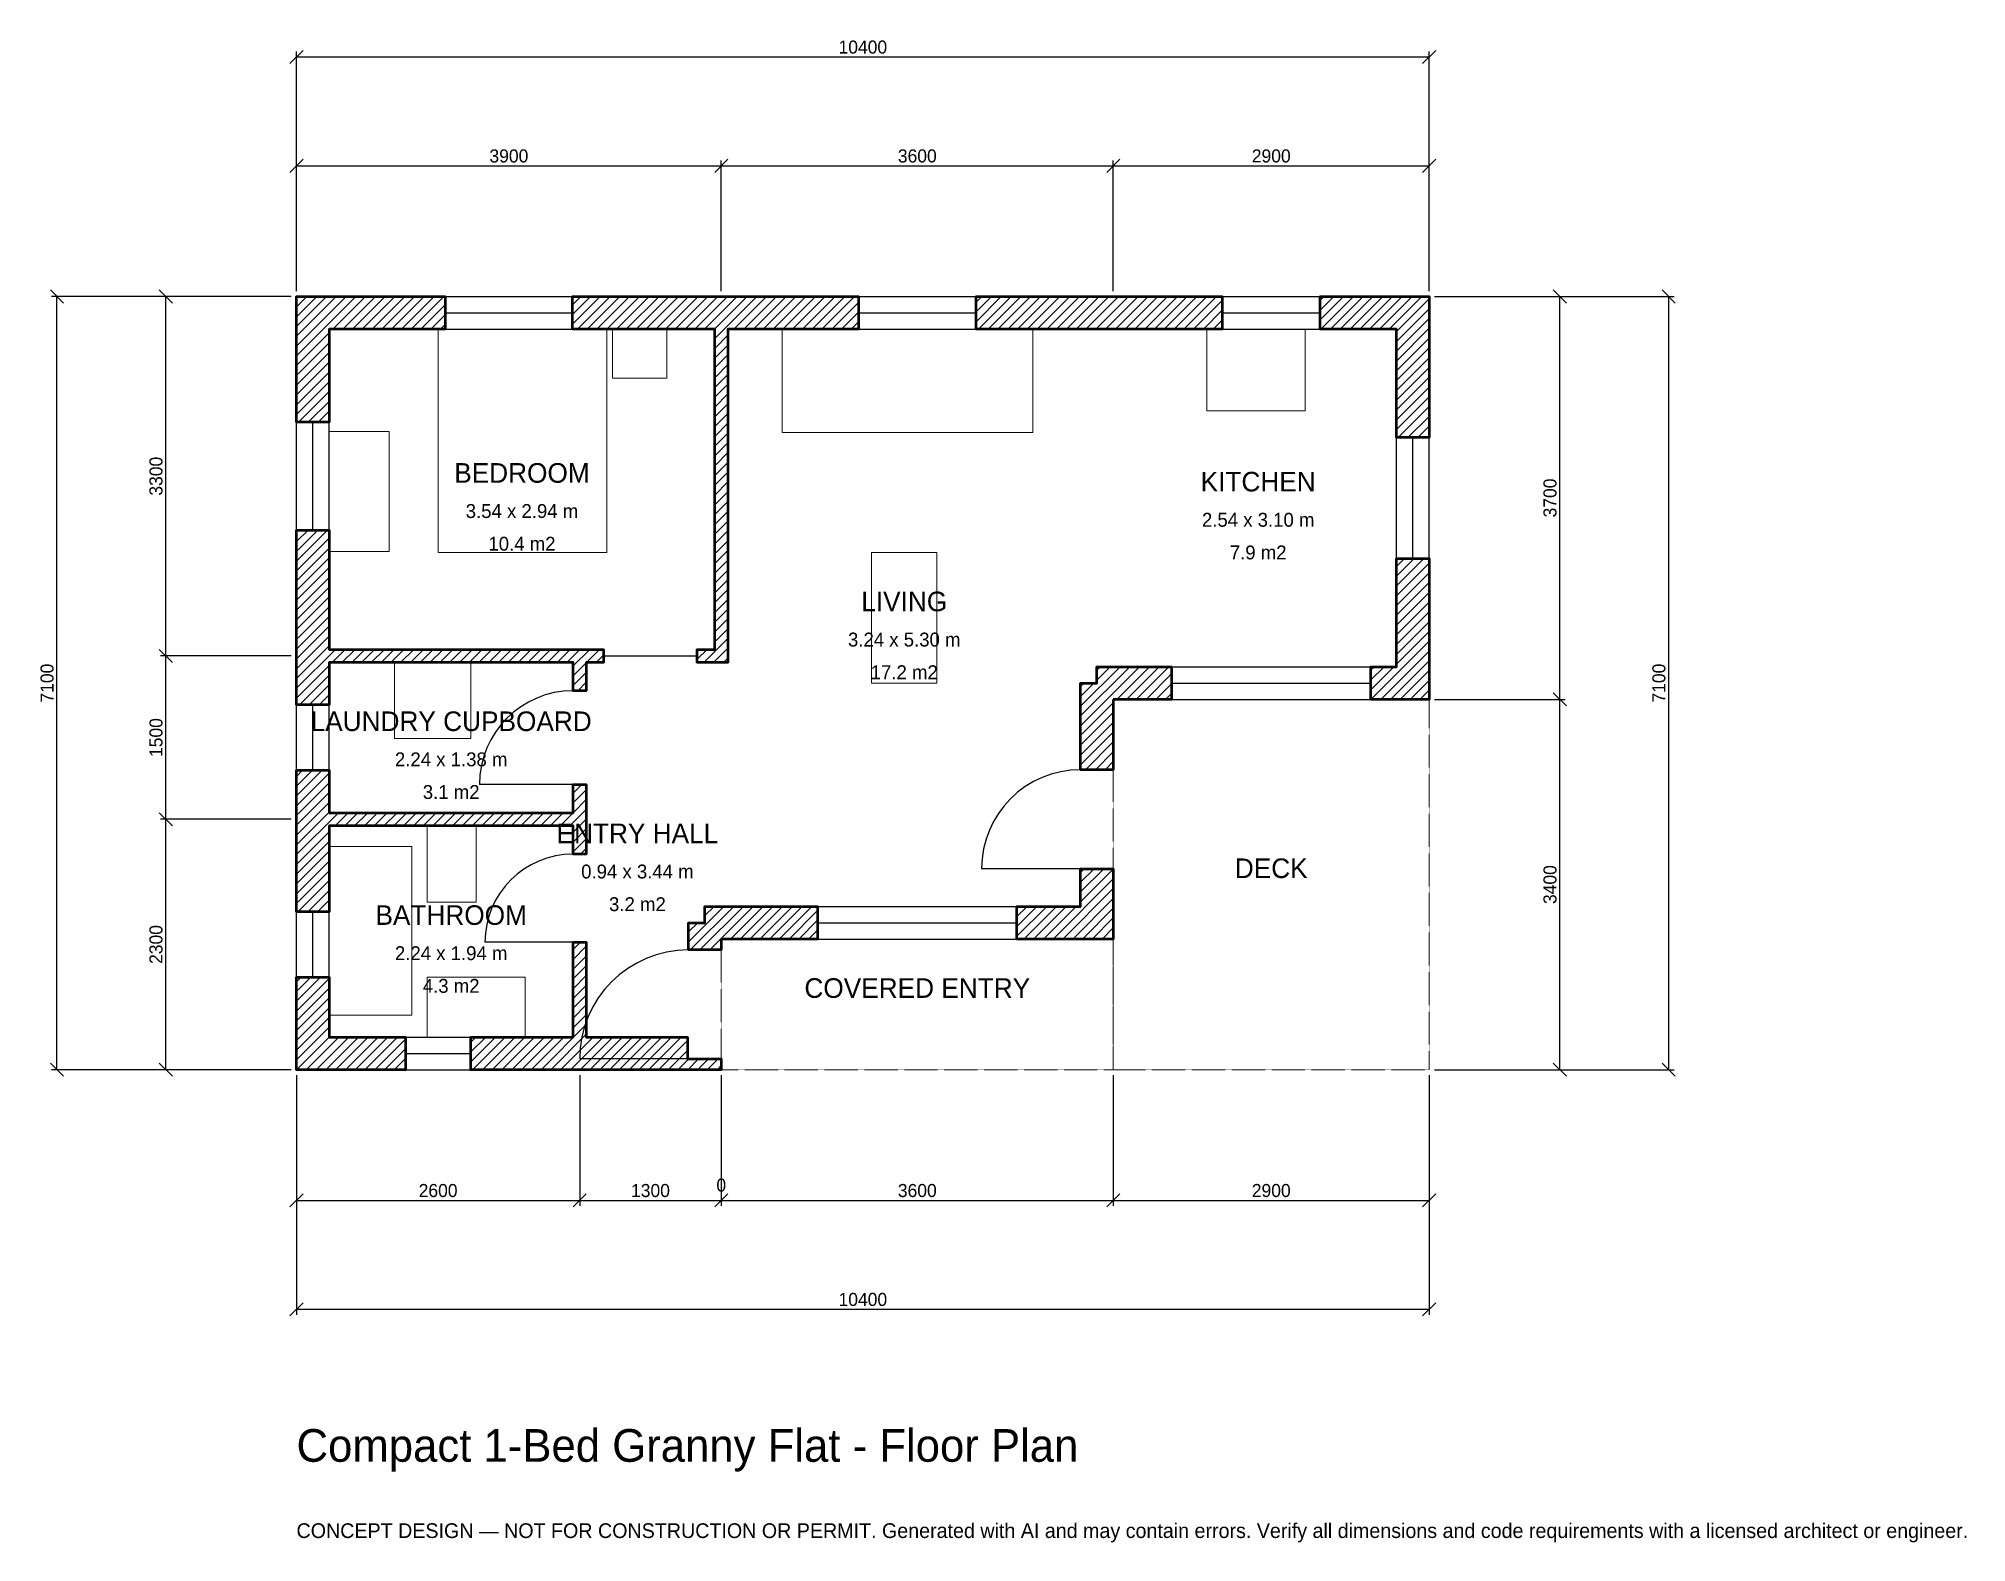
# Model space of a CAD drawing. Header units: millimetres. Extents: x -2369 to 15333, y -4341 to 9469.
import ezdxf
from ezdxf.enums import TextEntityAlignment as Align

# ---------------------------------------------------------------- set-up
doc = ezdxf.new("R2010")
doc.units = ezdxf.units.MM
doc.linetypes.add('DASHED', pattern=[1.524, 1.27, -0.254])
for name, color, linetype, lineweight in [('A-ANNO-DIMS', 1, 'Continuous', 13), ('A-ANNO-TEXT', 7, 'Continuous', 18), ('A-AREA-IDEN', 7, 'Continuous', 18), ('A-DOOR', 2, 'Continuous', 25), ('A-FLOR-FIXT', 9, 'Continuous', 13), ('A-FURN', 9, 'Continuous', 13), ('A-GLAZ', 4, 'Continuous', 25), ('A-SITE-PAVE', 8, 'Continuous', 13), ('A-WALL', 7, 'Continuous', 50), ('A-WALL-PATT', 8, 'Continuous', 13)]:
    doc.layers.add(name, color=color, linetype=linetype, lineweight=lineweight)
doc.dimstyles.new('PLAN', dxfattribs={"dimtxt": 120, "dimasz": 80, "dimexe": 50, "dimexo": 50, "dimgap": 30, "dimtad": 1, "dimdec": 0, "dimtsz": 60, "dimcen": 2.5, "dimclrd": 1, "dimclre": 1, "dimazin": 3, "dimtfac": 1, "dimtmove": 0, "dimatfit": 3})

msp = doc.modelspace()

# ---------------------------------------------------------------- hatches: boundary and pattern name
at = {"layer": 'A-WALL-PATT'}
h = msp.add_hatch(dxfattribs=at)
h.set_pattern_fill('ANSI31', color=8, scale=20)
h.paths.add_polyline_path([(2450, 0), (1600, 0), (1600, 300), (2450, 300), (2540, 300), (2540, 1170), (2660, 1170), (2660, 300), (2750, 300), (3590, 300), (3590, 100), (3900.001, 100), (3900.001, 0), (3900, 0), (3900, -0.001), (3600, -0.001), (3600, 0), (2750, 0), (2660, 0), (2660, -0.001), (2540, -0.001), (2540, 0), (2450, 0)])
h.paths.add_polyline_path([(300, 0), (300, -0.001), (0, -0.001), (0, 0), (-0.001, 0), (-0.001, 300), (0, 300), (0, 850), (300, 850), (300, 300), (1000, 300), (1000, 0), (300, 0)])
h.paths.add_polyline_path([(0, 2150), (0, 2240), (-0.001, 2240), (-0.001, 2360), (0, 2360), (0, 2450), (0, 2750), (300, 2750), (300, 2450), (300, 2360), (2540, 2360), (2540, 2620), (2660, 2620), (2660, 2360), (2660, 2240), (2660, 1980), (2540, 1980), (2540, 2240), (300, 2240), (300, 2150), (300, 1450), (0, 1450), (0, 2150)])
h.paths.add_polyline_path([(0, 3650), (0, 3740), (-0.001, 3740), (-0.001, 3860), (0, 3860), (0, 3950), (0, 4955), (300, 4955), (300, 3950), (300, 3860), (2540, 3860), (2660, 3860), (2820, 3860), (2820, 3740), (2660, 3740), (2660, 3480), (2540, 3480), (2540, 3740), (300, 3740), (300, 3650), (300, 3350), (0, 3350), (0, 3650)])
h.paths.add_polyline_path([(0, 6800), (-0.001, 6800), (-0.001, 7100), (0, 7100), (0, 7100.001), (300, 7100.001), (300, 7100), (1365, 7100), (1365, 6800), (300, 6800), (300, 5945), (0, 5945), (0, 6800)])
h.paths.add_polyline_path([(3750, 7100), (3750, 7100), (3840, 7100), (3840, 7100.001), (3960, 7100.001), (3960, 7100), (5160, 7100), (5160, 6800), (4050, 6800), (4050, 6800), (3960, 6800), (3960, 3860), (3960, 3740), (3840, 3740), (3680, 3740), (3680, 3860), (3840, 3860), (3840, 6800), (2535, 6800), (2535, 7100), (3750, 7100)])
h.paths.add_polyline_path([(7650, 7100), (7650, 7100), (8500, 7100), (8500, 6800), (7350, 6800), (7350, 6800), (6240, 6800), (6240, 7100), (7650, 7100)])
h.paths.add_polyline_path([(10100, 7100), (10100, 7100.001), (10400, 7100.001), (10400, 7100), (10400.001, 7100), (10400.001, 6800), (10400, 6800), (10400, 5805), (10100, 5805), (10100, 6800), (9400, 6800), (9400, 7100), (10100, 7100)])
h.paths.add_polyline_path([(10400, 3700), (10400.001, 3700), (10400.001, 3400), (10400, 3400), (10400, 3399.999), (10100, 3399.999), (10100, 3400), (9865, 3400), (9865, 3700), (10100, 3700), (10100, 4695), (10400, 4695), (10400, 3700)])
h.paths.add_polyline_path([(7500, 3400), (7500, 2755), (7200, 2755), (7200, 3550), (7350, 3550), (7350, 3700), (8035, 3700), (8035, 3400), (7500, 3400)])
h.paths.add_polyline_path([(7500, 1500), (7500.001, 1500), (7500.001, 1200), (7500, 1200), (7500, 1199.999), (7200, 1199.999), (7200, 1200), (6615, 1200), (6615, 1500), (7200, 1500), (7200, 1845), (7500, 1845), (7500, 1500)])
h.paths.add_polyline_path([(3900, 1200), (3900, 1100), (3600, 1100), (3600, 1350), (3750, 1350), (3750, 1500), (4785, 1500), (4785, 1200), (3900, 1200)])

# ---------------------------------------------------------------- linework, layer by layer
at = {"layer": 'A-DOOR'}
for p, q in [((2820, 3800), (3680, 3800)), ((2540, 2620), (1680, 2620)), ((7200, 1845), (6290, 1845)), ((2540, 1170), (1730, 1170)), ((3600, 100), (2600, 100))]:
    msp.add_line(p, q, dxfattribs=at)
for centre, radius in [((2540, 2620), 860), ((7200, 1845), 910), ((2540, 1170), 810), ((3600, 100), 1000)]:
    msp.add_arc(centre, radius, 90, 180, dxfattribs=at)
at = {"layer": 'A-FLOR-FIXT'}
for points in [[(1200, 1540), (1650, 1540), (1650, 2240), (1200, 2240)], [(300, 500), (1060, 500), (1060, 2050), (300, 2050)], [(1200, 300), (2100, 300), (2100, 850), (1200, 850)]]:
    msp.add_lwpolyline(points, close=True, dxfattribs=at)
at = {"layer": 'A-FURN'}
for points in [[(1300, 4750), (2850, 4750), (2850, 6800), (1300, 6800)], [(2900, 6350), (3400, 6350), (3400, 6800), (2900, 6800)], [(4460, 5850), (6760, 5850), (6760, 6800), (4460, 6800)], [(8360, 6050), (9260, 6050), (9260, 6800), (8360, 6800)], [(300, 4760), (850, 4760), (850, 5860), (300, 5860)], [(5280, 3550), (5880, 3550), (5880, 4750), (5280, 4750)], [(900, 3040), (1600, 3040), (1600, 3740), (900, 3740)]]:
    msp.add_lwpolyline(points, close=True, dxfattribs=at)
at = {"layer": 'A-GLAZ'}
for p, q in [((1365, 7100), (2535, 7100)), ((5160, 7100), (6240, 7100)), ((8500, 7100), (9400, 7100)), ((1365, 6950), (2535, 6950)), ((5160, 6950), (6240, 6950)), ((8500, 6950), (9400, 6950)), ((1365, 6800), (2535, 6800)), ((5160, 6800), (6240, 6800)), ((8500, 6800), (9400, 6800)), ((0, 4955), (0, 5945)), ((150, 4955), (150, 5945)), ((300, 4955), (300, 5945)), ((10100, 4695), (10100, 5805)), ((10250, 4695), (10250, 5805)), ((10400, 4695), (10400, 5805)), ((8035, 3700), (9865, 3700)), ((8035, 3550), (9865, 3550)), ((8035, 3400), (9865, 3400)), ((0, 2750), (0, 3350)), ((150, 2750), (150, 3350)), ((300, 2750), (300, 3350)), ((0, 850), (0, 1450)), ((150, 850), (150, 1450)), ((300, 850), (300, 1450)), ((4785, 1500), (6615, 1500)), ((4785, 1350), (6615, 1350)), ((4785, 1200), (6615, 1200)), ((1000, 300), (1600, 300)), ((1000, 150), (1600, 150)), ((1000, 0), (1600, 0))]:
    msp.add_line(p, q, dxfattribs=at)
at = {"layer": 'A-SITE-PAVE', "linetype": 'DASHED'}
for points in [[(7500, 0), (10400, 0), (10400, 3400), (7500, 3400)], [(3900, 0), (7500, 0), (7500, 1200), (3900, 1200)]]:
    msp.add_lwpolyline(points, close=True, dxfattribs=at)
at = {"layer": 'A-WALL'}
for points in [[(0, 6800), (-0.001, 6800), (-0.001, 7100), (0, 7100), (0, 7100.001), (300, 7100.001), (300, 7100), (1365, 7100), (1365, 6800), (300, 6800), (300, 5945), (0, 5945), (0, 6800)], [(3750, 7100), (3750, 7100), (3840, 7100), (3840, 7100.001), (3960, 7100.001), (3960, 7100), (5160, 7100), (5160, 6800), (4050, 6800), (4050, 6800), (3960, 6800), (3960, 3860), (3960, 3740), (3840, 3740), (3680, 3740), (3680, 3860), (3840, 3860), (3840, 6800), (2535, 6800), (2535, 7100), (3750, 7100)], [(7650, 7100), (7650, 7100), (8500, 7100), (8500, 6800), (7350, 6800), (7350, 6800), (6240, 6800), (6240, 7100), (7650, 7100)], [(10100, 7100), (10100, 7100.001), (10400, 7100.001), (10400, 7100), (10400.001, 7100), (10400.001, 6800), (10400, 6800), (10400, 5805), (10100, 5805), (10100, 6800), (9400, 6800), (9400, 7100), (10100, 7100)], [(0, 3650), (0, 3740), (-0.001, 3740), (-0.001, 3860), (0, 3860), (0, 3950), (0, 4955), (300, 4955), (300, 3950), (300, 3860), (2540, 3860), (2660, 3860), (2820, 3860), (2820, 3740), (2660, 3740), (2660, 3480), (2540, 3480), (2540, 3740), (300, 3740), (300, 3650), (300, 3350), (0, 3350), (0, 3650)], [(10400, 3700), (10400.001, 3700), (10400.001, 3400), (10400, 3400), (10400, 3399.999), (10100, 3399.999), (10100, 3400), (9865, 3400), (9865, 3700), (10100, 3700), (10100, 4695), (10400, 4695), (10400, 3700)], [(7500, 3400), (7500, 2755), (7200, 2755), (7200, 3550), (7350, 3550), (7350, 3700), (8035, 3700), (8035, 3400), (7500, 3400)], [(0, 2150), (0, 2240), (-0.001, 2240), (-0.001, 2360), (0, 2360), (0, 2450), (0, 2750), (300, 2750), (300, 2450), (300, 2360), (2540, 2360), (2540, 2620), (2660, 2620), (2660, 2360), (2660, 2240), (2660, 1980), (2540, 1980), (2540, 2240), (300, 2240), (300, 2150), (300, 1450), (0, 1450), (0, 2150)], [(7500, 1500), (7500.001, 1500), (7500.001, 1200), (7500, 1200), (7500, 1199.999), (7200, 1199.999), (7200, 1200), (6615, 1200), (6615, 1500), (7200, 1500), (7200, 1845), (7500, 1845), (7500, 1500)], [(3900, 1200), (3900, 1100), (3600, 1100), (3600, 1350), (3750, 1350), (3750, 1500), (4785, 1500), (4785, 1200), (3900, 1200)], [(2450, 0), (1600, 0), (1600, 300), (2450, 300), (2540, 300), (2540, 1170), (2660, 1170), (2660, 300), (2750, 300), (3590, 300), (3590, 100), (3900.001, 100), (3900.001, 0), (3900, 0), (3900, -0.001), (3600, -0.001), (3600, 0), (2750, 0), (2660, 0), (2660, -0.001), (2540, -0.001), (2540, 0), (2450, 0)], [(300, 0), (300, -0.001), (0, -0.001), (0, 0), (-0.001, 0), (-0.001, 300), (0, 300), (0, 850), (300, 850), (300, 300), (1000, 300), (1000, 0), (300, 0)]]:
    msp.add_lwpolyline(points, close=True, dxfattribs=at)

# ---------------------------------------------------------------- texts
at = {"layer": 'A-ANNO-TEXT'}
for s, height, p in [('Compact 1-Bed Granny Flat - Floor Plan', 300, (0, -3600)), ('CONCEPT DESIGN — NOT FOR CONSTRUCTION OR PERMIT. Generated with AI and may contain errors. Verify all dimensions and code requirements with a licensed architect or engineer.', 135, (0, -4300))]:
    msp.add_text(s, height=height, dxfattribs=at).set_placement(p)
at = {"layer": 'A-AREA-IDEN'}
for s, height, p in [('BEDROOM', 180, (2070, 5480)), ('KITCHEN', 180, (8830, 5400)), ('3.54 x 2.94 m', 127.5, (2070, 5130)), ('2.54 x 3.10 m', 127.5, (8830, 5050)), ('10.4 m2', 127.5, (2070, 4830)), ('7.9 m2', 127.5, (8830, 4750)), ('LIVING', 180, (5580, 4300)), ('3.24 x 5.30 m', 127.5, (5580, 3950)), ('17.2 m2', 127.5, (5580, 3650)), ('LAUNDRY CUPBOARD', 180, (1420, 3200)), ('2.24 x 1.38 m', 127.5, (1420, 2850)), ('3.1 m2', 127.5, (1420, 2550)), ('ENTRY HALL', 180, (3130, 2170)), ('0.94 x 3.44 m', 127.5, (3130, 1820)), ('DECK', 180, (8950, 1850)), ('BATHROOM', 180, (1420, 1420)), ('3.2 m2', 127.5, (3130, 1520)), ('2.24 x 1.94 m', 127.5, (1420, 1070)), ('4.3 m2', 127.5, (1420, 770)), ('COVERED ENTRY', 180, (5700, 750))]:
    msp.add_text(s, height=height, dxfattribs=at).set_placement(p, align=Align.MIDDLE_CENTER)

# ---------------------------------------------------------------- dimensions: what is measured, and where the dimension line sits
at = {"layer": 'A-ANNO-DIMS'}
for base, p1, p2, text in [((0, 9300), (0, 7100), (10400, 7100), '10400'), ((0, 8300), (0, 7100), (3900, 7100), '3900'), ((3900, 8300), (3900, 7100), (7500, 7100), '3600'), ((7500, 8300), (7500, 7100), (10400, 7100), '2900'), ((0, -1200), (0, 0), (2600, 0), '2600'), ((0, -2200), (0, 0), (10400, 0), '10400'), ((2600, -1200), (2600, 0), (3900, 0), '1300'), ((3900, -1200), (3900, 0), (3900, 0), '0'), ((3900, -1200), (3900, 0), (7500, 0), '3600'), ((7500, -1200), (7500, 0), (10400, 0), '2900')]:
    msp.add_linear_dim(base=base, p1=p1, p2=p2, text=text, dimstyle='PLAN', dxfattribs=at).render()
for base, p1, p2, text in [((-2200, 0), (0, 0), (0, 7100), '7100'), ((-1200, 3800), (0, 3800), (0, 7100), '3300'), ((11600, 3400), (10400, 3400), (10400, 7100), '3700'), ((12600, 0), (10400, 0), (10400, 7100), '7100'), ((-1200, 2300), (0, 2300), (0, 3800), '1500'), ((11600, 0), (10400, 0), (10400, 3400), '3400'), ((-1200, 0), (0, 0), (0, 2300), '2300')]:
    msp.add_linear_dim(base=base, p1=p1, p2=p2, angle=90, text=text, dimstyle='PLAN', dxfattribs=at).render()

doc.saveas('drawing.dxf')
